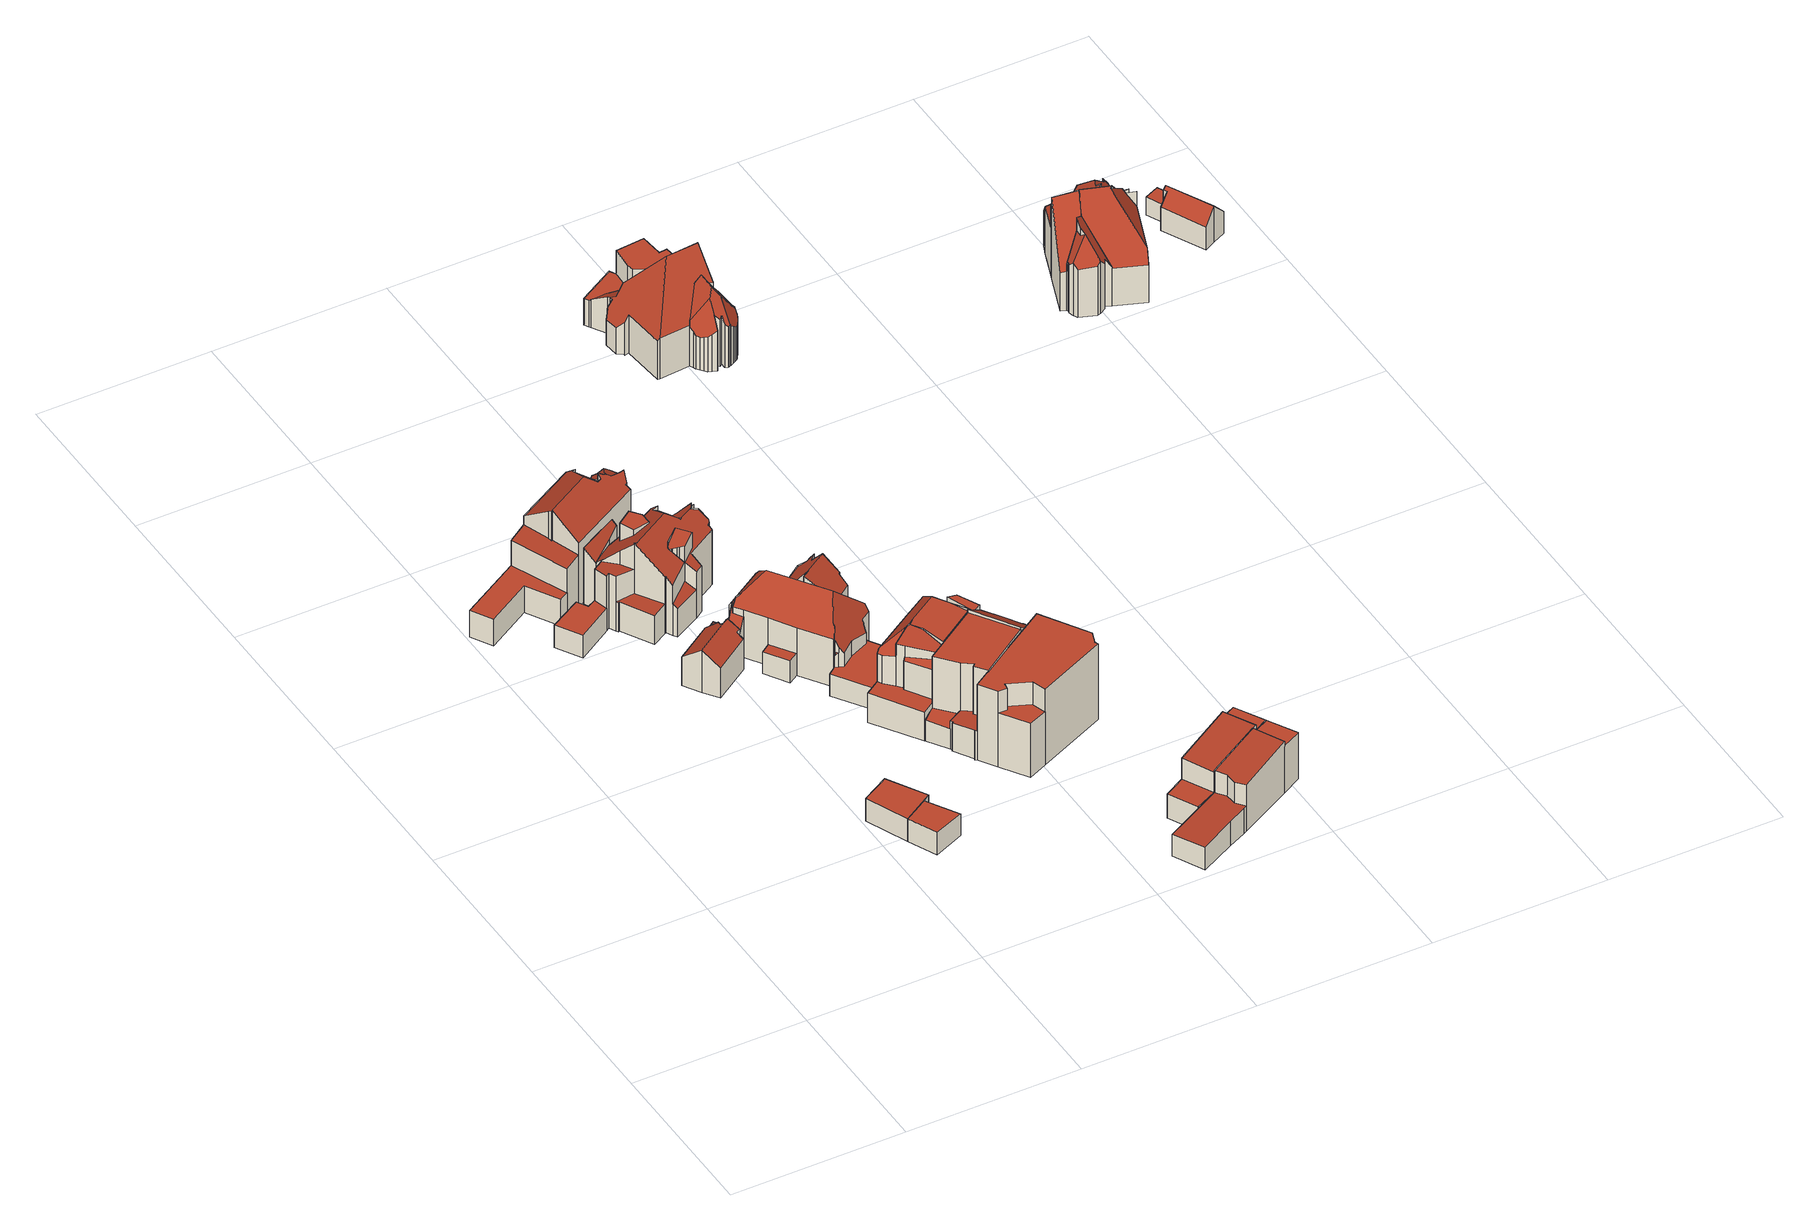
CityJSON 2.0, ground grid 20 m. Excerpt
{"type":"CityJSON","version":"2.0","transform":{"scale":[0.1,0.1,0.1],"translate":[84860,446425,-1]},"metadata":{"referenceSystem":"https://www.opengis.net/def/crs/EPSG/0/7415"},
"CityObjects":{
"building1":{"type":"Building","attributes":{"b3_bag_bag_overlap":0,"b3_dak_type":"horizontal","b3_h_dak_50p":2.87,"b3_h_dak_70p":2.89,"b3_h_dak_max":3.18,"b3_h_dak_min":2.78,"b3_h_maaiveld":0.025,"b3_kas_warenhuis":false,"b3_mutatie_ahn3_ahn4":false,"b3_opp_buitenmuur":39.66,"b3_opp_dak_plat":20.26,"b3_opp_dak_schuin":0,"b3_opp_grond":20.26,"b3_opp_scheidingsmuur":12.27,"b3_reconstructie_onvolledig":false,"b3_rmse_lod12":0.0447,"b3_rmse_lod13":0.0447,"b3_rmse_lod22":0.0398,"b3_val3dity_lod12":"[]","b3_val3dity_lod13":"[]","b3_val3dity_lod22":"[]","b3_volume_lod12":58.01,"b3_volume_lod13":58.01,"b3_volume_lod22":57.88,"geconstateerd":false,"oorspronkelijkbouwjaar":1983,"status":"Pand in gebruik"},"children":["building1-1"]},
"building1-1":{"type":"BuildingPart","parents":["building1"],"geometry":[{"type":"Solid","lod":"2.2","boundaries":[[[[0,1,2,3]],[[4,2,1,5]],[[6,3,2,4]],[[7,0,3,6]],[[5,1,0,7]],[[5,7,6,4]]]],"semantics":{"surfaces":[{"type":"GroundSurface"},{"type":"WallSurface","on_footprint_edge":true},{"type":"RoofSurface"}],"values":[[0,1,1,1,1,2]]}}]},
"building2":{"type":"Building","attributes":{"b3_bag_bag_overlap":0,"b3_dak_type":"horizontal","b3_h_dak_50p":2.85,"b3_h_dak_70p":2.88,"b3_h_dak_max":3.15,"b3_h_dak_min":2.77,"b3_h_maaiveld":0.033,"b3_kas_warenhuis":false,"b3_mutatie_ahn3_ahn4":false,"b3_opp_buitenmuur":35.99,"b3_opp_dak_plat":14.2,"b3_opp_dak_schuin":0,"b3_opp_grond":14.19,"b3_opp_scheidingsmuur":12.27,"b3_reconstructie_onvolledig":false,"b3_rmse_lod12":0.0534,"b3_rmse_lod13":0.0534,"b3_rmse_lod22":0.0439,"b3_val3dity_lod12":"[]","b3_val3dity_lod13":"[]","b3_val3dity_lod22":"[]","b3_volume_lod12":40.41,"b3_volume_lod13":40.41,"b3_volume_lod22":40.26,"geconstateerd":false,"oorspronkelijkbouwjaar":1922,"status":"Pand in gebruik"},"children":["building2-1"]},
"building2-1":{"type":"BuildingPart","parents":["building2"],"geometry":[{"type":"Solid","lod":"2.2","boundaries":[[[[2,1,8,9,10]],[[11,10,9,12]],[[12,9,8,13]],[[13,8,1,5]],[[4,2,10,11]],[[5,1,2,4]],[[4,11,12,13,5]]]],"semantics":{"surfaces":[{"type":"GroundSurface"},{"type":"WallSurface","on_footprint_edge":true},{"type":"RoofSurface"}],"values":[[0,1,1,1,1,1,2]]}}]},
"building3":{"type":"Building","attributes":{"b3_bag_bag_overlap":0,"b3_bouwlagen":3,"b3_dak_type":"slanted","b3_h_dak_50p":8.89,"b3_h_dak_70p":9.46,"b3_h_dak_max":10.82,"b3_h_dak_min":0.3,"b3_h_maaiveld":0.074,"b3_kas_warenhuis":false,"b3_mutatie_ahn3_ahn4":false,"b3_opp_buitenmuur":334.46,"b3_opp_dak_plat":38.79,"b3_opp_dak_schuin":102.86,"b3_opp_grond":113.53,"b3_opp_scheidingsmuur":38.02,"b3_reconstructie_onvolledig":false,"b3_rmse_lod12":3.55,"b3_rmse_lod13":1.2,"b3_rmse_lod22":0.486,"b3_val3dity_lod12":"[]","b3_val3dity_lod13":"[]","b3_val3dity_lod22":"[]","b3_volume_lod12":1060.98,"b3_volume_lod13":914.9,"b3_volume_lod22":836.83,"geconstateerd":false,"oorspronkelijkbouwjaar":1923,"status":"Pand in gebruik"},"children":["building3-1"]},
"building3-1":{"type":"BuildingPart","parents":["building3"],"geometry":[{"type":"Solid","lod":"2.2","boundaries":[[[[14,15,16,17,18,19,20,21,22,23,24,25,26,27,28,29,30,31,32,33]],[[34,17,16,35]],[[36,25,24,37]],[[38,26,25,36]],[[39,40,41,42]],[[43,44,40,39,45]],[[44,23,22,41]],[[46,32,31,47]],[[47,31,30,48]],[[42,41,22,21,49]],[[49,21,20,50]],[[50,20,19,51]],[[52,53,27,26,38]],[[51,19,18,54]],[[54,18,17,34,55]],[[48,30,29,56]],[[56,29,28,57]],[[35,16,15,58]],[[59,33,32,46]],[[60,57,28,27,53]],[[61,62,63,64]],[[65,66,67]],[[68,69,70]],[[71,72,73]],[[74,62,61,73]],[[75,76,69,68]],[[77,78,79,80]],[[78,14,33,59,81]],[[82,83,84,85]],[[80,79,83,82]],[[86,72,71,76,75]],[[66,65,87]],[[37,24,23,44,43]],[[64,88,89]],[[88,64,63,58,90]],[[90,58,15,14,78,77]],[[55,34,74]],[[72,86,91]],[[45,39,92]],[[85,84,53,52]],[[81,59,57,60]],[[44,41,40]],[[64,89,93,70,69,76,71,73,61]],[[92,39,42,49,50,67,66,87]],[[62,74,34,35,58,63]],[[91,65,67,50,51,54,55,74,73,72]],[[85,52,38,36,37,43,45,92,87,65,91,86,75,68,70,93]],[[85,93,89,88,90,77,80,82]],[[57,59,46,47,48,56]],[[81,60,53,84,83,79,78]]]],"semantics":{"surfaces":[{"type":"GroundSurface"},{"type":"WallSurface","on_footprint_edge":true},{"type":"WallSurface","on_footprint_edge":false},{"type":"RoofSurface"}],"values":[[0,1,1,1,2,2,1,1,1,1,1,1,1,1,1,1,1,1,1,1,2,2,2,2,2,2,2,1,2,2,2,2,1,2,2,1,2,2,2,2,2,3,3,3,3,3,3,3,3,3]]}}]},
"building4":{"type":"Building","attributes":{"b3_bag_bag_overlap":0,"b3_bouwlagen":3,"b3_dak_type":"slanted","b3_h_dak_50p":7.38,"b3_h_dak_70p":8.69,"b3_h_dak_max":10.13,"b3_h_dak_min":2.55,"b3_h_maaiveld":-0.101,"b3_kas_warenhuis":false,"b3_mutatie_ahn3_ahn4":false,"b3_opp_buitenmuur":366.18,"b3_opp_dak_plat":29.17,"b3_opp_dak_schuin":127.81,"b3_opp_grond":114.5,"b3_opp_scheidingsmuur":38.02,"b3_reconstructie_onvolledig":false,"b3_rmse_lod12":3.19,"b3_rmse_lod13":1.18,"b3_rmse_lod22":0.349,"b3_val3dity_lod12":"[]","b3_val3dity_lod13":"[]","b3_val3dity_lod22":"[104,203]","b3_volume_lod12":1019.58,"b3_volume_lod13":880.77,"b3_volume_lod22":834.63,"geconstateerd":false,"oorspronkelijkbouwjaar":1923,"status":"Pand in gebruik"},"children":["building4-1"]},
"building4-1":{"type":"BuildingPart","parents":["building4"],"geometry":[{"type":"MultiSurface","lod":"2.2","boundaries":[[[94,95,96,97,98,99,100,101,102,103,104,105,106,107,108,109,110,111,112,113,114,115,116,117,118,119,120,121,122,123,124,125,126,127,128,129,130,131]],[[132,133,105,104,134]],[[134,104,103,135,136]],[[137,112,111,138]],[[139,94,131,140]],[[141,113,112,137]],[[142,138,111,110,143]],[[144,145,138,142]],[[146,125,124,147]],[[148,149,150,151]],[[152,153,149,148]],[[154,107,106,155]],[[156,108,107,154]],[[135,103,102,157]],[[158,129,128,159]],[[160,98,97,161]],[[162,130,129,158]],[[163,164,165,166]],[[143,110,109,167,168]],[[169,170,119,118,171]],[[172,114,113,141]],[[173,115,114,172]],[[145,116,115,173]],[[174,117,116,145,144]],[[175,174,164,163]],[[171,118,117,174,175]],[[176,177,178,179]],[[179,178,101,100,180]],[[157,102,101,178]],[[136,135,177,176]],[[181,182,183,184]],[[185,186,187,188]],[[189,120,119,170]],[[190,121,120,189]],[[191,192,193]],[[170,169,193]],[[194,195,122,121,190]],[[192,191,196,195,194]],[[197,99,98,160]],[[161,97,96,198]],[[198,96,95,199,200]],[[201,140,131,130,162]],[[202,203,204]],[[176,205,204]],[[206,166,165,207,133,132]],[[155,106,105,133]],[[167,109,108,156]],[[184,183,208,209]],[[210,211,126,125,146]],[[209,208,140,201]],[[212,176,186,185]],[[213,214,215]],[[216,217,196,191]],[[218,219,217,216]],[[168,167,207,165]],[[220,221,214,213]],[[147,124,123,219,218]],[[166,206,222]],[[151,150,223,224]],[[225,226,227]],[[226,225,228,182,181]],[[200,199,229,230]],[[230,229,228,225]],[[199,95,94,139]],[[219,123,122,195]],[[180,100,99,197]],[[211,210,231]],[[188,187,203,202]],[[224,223,232,233]],[[233,232,153,152]],[[159,128,127,234]],[[234,127,126,211]],[[221,220,235]],[[145,173,172,141,137,138]],[[177,135,157,178]],[[192,194,190,189,170,193]],[[207,167,156,154,155,133]],[[168,165,164,174,144,142,143]],[[199,139,140,208,183,182,228,229]],[[219,195,196,217]],[[203,187,186,176,179,180,197,160,161,198,200,230,225,227,220,213,215,236,222,206,132,134,136,176,204]],[[188,202,204,237,185]],[[233,152,148,151,224]],[[235,220,227,226,181,184,209,201,162,158,159,234]],[[231,236,215,214,221,235,234,211]],[[236,231,210,146,147,218,216,191,193,169,171,175,163,166,222],[150,149,153,232,223]]],"semantics":{"surfaces":[{"type":"GroundSurface"},{"type":"WallSurface","on_footprint_edge":true},{"type":"WallSurface","on_footprint_edge":false},{"type":"RoofSurface"}],"values":[0,1,1,1,1,1,1,2,1,2,2,1,1,1,1,1,1,2,1,1,1,1,1,1,2,1,2,1,1,2,2,2,1,1,2,2,1,2,1,1,1,1,2,2,2,1,1,2,1,2,2,2,2,2,2,2,1,2,2,2,2,2,2,1,1,1,2,2,2,2,1,1,2,3,3,3,3,3,3,3,3,3,3,3,3,3]}}]},
"building5":{"type":"Building","attributes":{"b3_bag_bag_overlap":0,"b3_bouwlagen":3,"b3_dak_type":"slanted","b3_h_dak_50p":6.26,"b3_h_dak_70p":7.29,"b3_h_dak_max":9.58,"b3_h_dak_min":2.56,"b3_h_maaiveld":-0.131,"b3_kas_warenhuis":false,"b3_mutatie_ahn3_ahn4":false,"b3_opp_buitenmuur":380.91,"b3_opp_dak_plat":39.78,"b3_opp_dak_schuin":192.23,"b3_opp_grond":163.13,"b3_opp_scheidingsmuur":17.61,"b3_reconstructie_onvolledig":false,"b3_rmse_lod12":2.67,"b3_rmse_lod13":0.942,"b3_rmse_lod22":0.154,"b3_val3dity_lod12":"[]","b3_val3dity_lod13":"[]","b3_val3dity_lod22":"[]","b3_volume_lod12":1217.9,"b3_volume_lod13":1022.9,"b3_volume_lod22":946.53,"geconstateerd":false,"oorspronkelijkbouwjaar":1922,"status":"Pand in gebruik"},"children":["building5-1"]},
"building5-1":{"type":"BuildingPart","parents":["building5"],"geometry":[{"type":"Solid","lod":"2.2","boundaries":[[[[238,239,240,241,242,243,244,245,246,247,248,249,250,251,252,253,254,255,256,257,258,259,260,261,262,263,264,265,266,267,268,269,270,271,272,273,274,275,276,277,278,279,280,281]],[[282,283,284,285]],[[286,240,239,287]],[[288,241,240,286]],[[289,290,262,261,291]],[[292,263,262,290]],[[293,276,275,294]],[[295,238,281,296]],[[297,278,277,298]],[[299,256,255,300]],[[285,284,301,302,303]],[[304,244,243,305]],[[298,277,276,293]],[[306,274,273,307]],[[307,273,272,308]],[[309,310,311]],[[312,313,294,314]],[[314,294,275,274,306]],[[315,316,317]],[[318,269,268,319]],[[320,270,269,318]],[[321,322,290,289]],[[323,252,251,324]],[[325,265,264,326]],[[291,261,260,327]],[[328,266,265,325]],[[326,264,263,292]],[[329,258,257,330]],[[331,259,258,329]],[[327,260,259,331]],[[332,333,334]],[[300,255,254,335]],[[336,253,252,323]],[[337,247,246,338]],[[338,246,245,339]],[[340,341,287,342]],[[324,251,250,343]],[[296,310,309]],[[319,268,267,344,345]],[[339,245,244,304,346]],[[347,305,243,242,341,340]],[[348,349,301,284]],[[345,344,350,351]],[[344,267,266,328]],[[352,343,250,249,353]],[[354,355,343,352]],[[356,357,355,354]],[[358,271,270,320]],[[308,272,271,358]],[[359,332,360]],[[361,336,362,363]],[[335,254,253,336,361]],[[363,362,364,365]],[[351,350,322,321]],[[353,249,248,366]],[[366,248,247,337]],[[367,368,369,370,371]],[[372,373,357,356]],[[371,370,373,372]],[[346,304,368,367]],[[333,332,359,374,375]],[[342,287,239,238,295]],[[283,280,279,349,348]],[[296,281,280,283,282]],[[365,364,369,368]],[[330,257,256,299]],[[375,374,305,347]],[[316,315,376,377]],[[377,376,378]],[[341,242,241,288]],[[379,380,381,382]],[[382,381,313,312]],[[303,302,380,379]],[[349,279,278,297]],[[335,361,363,360,332,334,383,300]],[[322,350,344,328,325,326,292,290]],[[316,351,321,289,291,327,331,329,330,317]],[[372,356,354,352,353,366]],[[346,367,371,372,366,337,338,339]],[[369,364,362,336,323,324,343,355,357,373,370]],[[283,348,284]],[[305,374,359,360,363,365,368,304]],[[375,347,340,342,295,296,309,311,384,383,334,333]],[[377,378,320,318,319,345,351,316]],[[378,376,315,317,330,299,300,383,384,308,358,320]],[[341,288,286,287]],[[303,379,382,312,314,306,307,308,384,311,310,296,282,285]],[[349,297,298,293,294,313,381,380,302,301]]]],"semantics":{"surfaces":[{"type":"GroundSurface"},{"type":"WallSurface","on_footprint_edge":false},{"type":"WallSurface","on_footprint_edge":true},{"type":"RoofSurface"}],"values":[[0,1,2,2,2,2,2,2,2,2,1,2,2,2,2,1,1,2,1,2,2,1,2,2,2,2,2,2,2,2,1,2,2,2,2,1,2,1,2,2,2,1,1,2,2,1,1,2,2,1,1,2,1,1,2,2,1,1,1,1,1,2,2,2,1,2,1,1,1,2,1,1,1,2,3,3,3,3,3,3,3,3,3,3,3,3,3,3]]}}]},
"building6":{"type":"Building","attributes":{"b3_bag_bag_overlap":0,"b3_bouwlagen":3,"b3_dak_type":"slanted","b3_h_dak_50p":9.06,"b3_h_dak_70p":9.69,"b3_h_dak_max":10.18,"b3_h_dak_min":3.57,"b3_h_maaiveld":-0.138,"b3_kas_warenhuis":false,"b3_mutatie_ahn3_ahn4":false,"b3_opp_buitenmuur":185.91,"b3_opp_dak_plat":37.97,"b3_opp_dak_schuin":59.8,"b3_opp_grond":82.13,"b3_opp_scheidingsmuur":119.5,"b3_reconstructie_onvolledig":false,"b3_rmse_lod12":2.7,"b3_rmse_lod13":1.01,"b3_rmse_lod22":0.0853,"b3_val3dity_lod12":"[]","b3_val3dity_lod13":"[]","b3_val3dity_lod22":"[]","b3_volume_lod12":802.99,"b3_volume_lod13":731.17,"b3_volume_lod22":674.07,"geconstateerd":false,"oorspronkelijkbouwjaar":1922,"status":"Pand in gebruik"},"children":["building6-1"]},
"building6-1":{"type":"BuildingPart","parents":["building6"],"geometry":[{"type":"Solid","lod":"2.2","boundaries":[[[[385,386,387,388,277,389,276,390,391,392,393,394,395,396,397,398,399,400]],[[401,395,394,402]],[[403,396,395,401]],[[404,393,392,405]],[[402,394,393,404]],[[406,407,408]],[[407,409,410]],[[411,412,407,406]],[[405,392,391,413]],[[414,415,416]],[[417,418,419,414]],[[420,389,277,421,422]],[[422,421,418,417]],[[423,387,386,424]],[[425,426,424,427]],[[428,388,387,423]],[[429,397,396,403]],[[430,431,398,397,429,432]],[[433,434,385,400,435]],[[436,437,438]],[[432,429,439,440]],[[437,436,399,398,431]],[[441,390,276,442]],[[413,391,390,441]],[[410,409,435,443]],[[443,435,400,399,436]],[[421,277,388,428]],[[442,276,389,420]],[[427,424,386,385,434]],[[444,445,426,425]],[[415,414,419,445,444,446]],[[446,444,434,433]],[[447,416,412,411]],[[448,449,431,430]],[[440,439,449,448]],[[420,422,417,414,416]],[[443,436,438,450,408,407,410]],[[440,448,430,432]],[[445,419,418,421,428,423,424,426]],[[412,416,415,446,433,435,409,407]],[[434,444,425,427]],[[447,411,406,408,450,441,442,420,416]],[[449,439,429,403,401,402,404,405,413,441,450,438,437,431]]]],"semantics":{"surfaces":[{"type":"GroundSurface"},{"type":"WallSurface","on_footprint_edge":true},{"type":"WallSurface","on_footprint_edge":false},{"type":"RoofSurface"}],"values":[[0,1,1,1,1,2,2,2,1,2,2,1,2,1,2,1,1,1,1,2,2,1,1,1,2,1,1,1,1,2,2,2,2,2,2,3,3,3,3,3,3,3,3]]}}]},
"building7":{"type":"Building","attributes":{"b3_bag_bag_overlap":0,"b3_bouwlagen":3,"b3_dak_type":"slanted","b3_h_dak_50p":9.74,"b3_h_dak_70p":9.78,"b3_h_dak_max":10.28,"b3_h_dak_min":2.5,"b3_h_maaiveld":-0.058,"b3_kas_warenhuis":false,"b3_mutatie_ahn3_ahn4":false,"b3_opp_buitenmuur":119.65,"b3_opp_dak_plat":50.34,"b3_opp_dak_schuin":32.75,"b3_opp_grond":76.19,"b3_opp_scheidingsmuur":207.28,"b3_reconstructie_onvolledig":false,"b3_rmse_lod12":2.24,"b3_rmse_lod13":0.776,"b3_rmse_lod22":0.17,"b3_val3dity_lod12":"[]","b3_val3dity_lod13":"[]","b3_val3dity_lod22":"[]","b3_volume_lod12":748.8,"b3_volume_lod13":676.79,"b3_volume_lod22":650.71,"geconstateerd":false,"oorspronkelijkbouwjaar":1922,"status":"Pand in gebruik"},"children":["building7-1"]},
"building7-1":{"type":"BuildingPart","parents":["building7"],"geometry":[{"type":"Solid","lod":"2.2","boundaries":[[[[451,452,453,454,455,456,457,458,459,460,461,462,396,463,464,465,466,467,468]],[[469,470,471,472]],[[470,467,466,473]],[[473,466,465,474]],[[474,465,464,475]],[[476,461,460,477,478]],[[478,477,479,480,481]],[[475,464,463,482]],[[482,463,396,483]],[[484,485,462,461,476,486]],[[487,488,485,484]],[[483,396,462,485]],[[489,459,458,490]],[[477,460,459,489]],[[491,457,456,492]],[[492,456,455,493]],[[493,455,454,494]],[[494,454,453,495]],[[496,497,452,451,498]],[[499,468,467,470,469]],[[481,480,500,501]],[[502,498,451,468,499]],[[503,490,458,457,491]],[[480,479,490,503]],[[495,453,452,497]],[[504,505,497,496]],[[501,500,505,504]],[[486,476,498,502]],[[472,471,488,487]],[[490,479,477,489]],[[505,500,480,503,491,492,493,494,495,497]],[[498,476,478,481,501,504,496]],[[472,487,484,486,502,499,469]],[[488,471,470,473,474,475,482,483,485]]]],"semantics":{"surfaces":[{"type":"GroundSurface"},{"type":"WallSurface","on_footprint_edge":false},{"type":"WallSurface","on_footprint_edge":true},{"type":"RoofSurface"}],"values":[[0,1,2,2,2,2,1,2,2,2,1,2,2,2,2,2,2,2,2,2,1,2,2,1,2,1,1,1,1,3,3,3,3,3]]}}]},
"building8":{"type":"Building","attributes":{"b3_bag_bag_overlap":0,"b3_bouwlagen":3,"b3_dak_type":"multiple horizontal","b3_h_dak_50p":9.59,"b3_h_dak_70p":9.61,"b3_h_dak_max":9.91,"b3_h_dak_min":6.59,"b3_h_maaiveld":-0.08,"b3_kas_warenhuis":false,"b3_mutatie_ahn3_ahn4":false,"b3_opp_buitenmuur":264.87,"b3_opp_dak_plat":76.42,"b3_opp_dak_schuin":8.42,"b3_opp_grond":84.82,"b3_opp_scheidingsmuur":105.39,"b3_reconstructie_onvolledig":false,"b3_rmse_lod12":0.839,"b3_rmse_lod13":0.839,"b3_rmse_lod22":0.1,"b3_val3dity_lod12":"[]","b3_val3dity_lod13":"[]","b3_val3dity_lod22":"[]","b3_volume_lod12":821.8,"b3_volume_lod13":821.8,"b3_volume_lod22":796.89,"geconstateerd":false,"oorspronkelijkbouwjaar":1922,"status":"Pand in gebruik"},"children":["building8-1"]},
"building8-1":{"type":"BuildingPart","parents":["building8"],"geometry":[{"type":"Solid","lod":"2.2","boundaries":[[[[453,468,506,507,508,509,510,511]],[[512,508,507,513]],[[514,468,453,515]],[[516,506,468,514]],[[517,510,509,518]],[[519,520,518,521]],[[521,518,509,508,512]],[[522,511,510,517]],[[523,522,524,525]],[[513,507,506,516]],[[515,453,511,522,523]],[[526,527,520,519]],[[525,524,527,526]],[[527,524,522,517,518,520]],[[525,526,519,521,512,513,516,514,515,523]]]],"semantics":{"surfaces":[{"type":"GroundSurface"},{"type":"WallSurface","on_footprint_edge":true},{"type":"WallSurface","on_footprint_edge":false},{"type":"RoofSurface"}],"values":[[0,1,1,1,1,2,1,1,2,1,1,2,2,3,3]]}}]},
"building9":{"type":"Building","attributes":{"b3_bag_bag_overlap":0,"b3_bouwlagen":2,"b3_dak_type":"slanted","b3_h_dak_50p":5.75,"b3_h_dak_70p":5.9,"b3_h_dak_max":6.84,"b3_h_dak_min":1.97,"b3_h_maaiveld":-0.244,"b3_kas_warenhuis":false,"b3_mutatie_ahn3_ahn4":false,"b3_opp_buitenmuur":88.08,"b3_opp_dak_plat":38.52,"b3_opp_dak_schuin":31.44,"b3_opp_grond":68.51,"b3_opp_scheidingsmuur":123.16,"b3_reconstructie_onvolledig":false,"b3_rmse_lod12":2.03,"b3_rmse_lod13":2.03,"b3_rmse_lod22":0.226,"b3_val3dity_lod12":"[]","b3_val3dity_lod13":"[]","b3_val3dity_lod22":"[]","b3_volume_lod12":420.8,"b3_volume_lod13":420.8,"b3_volume_lod22":325.33,"geconstateerd":false,"oorspronkelijkbouwjaar":1920,"status":"Pand in gebruik"},"children":["building9-1"]},
"building9-1":{"type":"BuildingPart","parents":["building9"],"geometry":[{"type":"Solid","lod":"2.2","boundaries":[[[[528,529,530,531,532,533,534,535,536,537,538,539,540]],[[541,531,530,542]],[[543,532,531,541]],[[544,545,546,547]],[[542,530,529,548]],[[549,550,551,552]],[[553,554,535,534,551]],[[550,540,539,555]],[[556,538,537,557]],[[555,539,538,556,558]],[[559,533,532,543]],[[557,537,536,560]],[[552,551,534,533,559,561]],[[561,559,545,544]],[[562,563,528,540,550,549]],[[547,546,563,562]],[[560,536,535,554]],[[558,556,554,553]],[[548,529,528,563]],[[547,562,549,552,561,544]],[[554,556,557,560]],[[558,553,551,550,555]],[[548,563,546,545,559,543,541,542]]]],"semantics":{"surfaces":[{"type":"GroundSurface"},{"type":"WallSurface","on_footprint_edge":true},{"type":"WallSurface","on_footprint_edge":false},{"type":"RoofSurface"}],"values":[[0,1,1,2,1,2,1,1,1,1,1,1,1,2,1,2,1,2,1,3,3,3,3]]}}]},
"building10":{"type":"Building","attributes":{"b3_bag_bag_overlap":0,"b3_bouwlagen":2,"b3_dak_type":"slanted","b3_h_dak_50p":5.76,"b3_h_dak_70p":5.82,"b3_h_dak_max":6.81,"b3_h_dak_min":2.71,"b3_h_maaiveld":-0.237,"b3_kas_warenhuis":false,"b3_mutatie_ahn3_ahn4":false,"b3_opp_buitenmuur":112.33,"b3_opp_dak_plat":17.66,"b3_opp_dak_schuin":34.06,"b3_opp_grond":49.86,"b3_opp_scheidingsmuur":69.2,"b3_reconstructie_onvolledig":false,"b3_rmse_lod12":1.53,"b3_rmse_lod13":1.53,"b3_rmse_lod22":0.149,"b3_val3dity_lod12":"[]","b3_val3dity_lod13":"[]","b3_val3dity_lod22":"[]","b3_volume_lod12":301.82,"b3_volume_lod13":301.82,"b3_volume_lod22":266.75,"geconstateerd":false,"oorspronkelijkbouwjaar":1920,"status":"Pand in gebruik"},"children":["building10-1"]},
"building10-1":{"type":"BuildingPart","parents":["building10"],"geometry":[{"type":"Solid","lod":"2.2","boundaries":[[[[564,565,566,567,568,536,569,570,533,571,572,573]],[[574,569,536,575]],[[576,567,566,577]],[[577,566,565,578]],[[579,572,571,580]],[[575,536,568,581]],[[581,568,567,576]],[[582,583,564,573,584]],[[573,585,584]],[[585,573,572,579]],[[584,585,559,586]],[[580,571,533,559]],[[587,588,583,582]],[[586,559,533,570,588,587]],[[588,570,569,574,589]],[[590,578,565,564,583]],[[589,574,578,590]],[[580,559,585,579]],[[586,587,582,584]],[[589,590,583,588]],[[578,574,575,581,576,577]]]],"semantics":{"surfaces":[{"type":"GroundSurface"},{"type":"WallSurface","on_footprint_edge":true},{"type":"WallSurface","on_footprint_edge":false},{"type":"RoofSurface"}],"values":[[0,1,1,1,1,1,1,1,1,1,2,1,2,1,1,1,2,3,3,3,3]]}}]},
"building11":{"type":"Building","attributes":{"b3_bag_bag_overlap":0,"b3_bouwlagen":3,"b3_dak_type":"slanted","b3_h_dak_50p":6.7,"b3_h_dak_70p":7.84,"b3_h_dak_max":11.61,"b3_h_dak_min":0.3,"b3_h_maaiveld":-0.023,"b3_kas_warenhuis":false,"b3_mutatie_ahn3_ahn4":false,"b3_opp_buitenmuur":187.26,"b3_opp_dak_plat":27.17,"b3_opp_dak_schuin":145.72,"b3_opp_grond":110.25,"b3_opp_scheidingsmuur":104.32,"b3_reconstructie_onvolledig":false,"b3_rmse_lod12":2.29,"b3_rmse_lod13":1.65,"b3_rmse_lod22":0.391,"b3_val3dity_lod12":"[]","b3_val3dity_lod13":"[]","b3_val3dity_lod22":"[]","b3_volume_lod12":866.02,"b3_volume_lod13":819.68,"b3_volume_lod22":750.49,"geconstateerd":false,"oorspronkelijkbouwjaar":1916,"status":"Pand in gebruik"},"children":["building11-1"]},
"building11-1":{"type":"BuildingPart","parents":["building11"],"geometry":[{"type":"Solid","lod":"2.2","boundaries":[[[[591,592,593,594,595,596,597,598,599,600,601,602,603,604,605,606,607,608,609,610,611,612,613,614,615,616,617,618,619,620,621,622,623,624,625,626,627,628,629,630,631,632,633,634,635,636,637,638,639,640,641,642]],[[643,606,605,644]],[[645,608,607,646]],[[647,609,608,645]],[[646,607,606,643]],[[644,605,604,648]],[[649,624,623,650]],[[648,604,603,651]],[[651,603,602,652]],[[653,628,627,654]],[[652,602,601,655]],[[656,600,599,657]],[[657,599,598,658]],[[659,593,592,660]],[[661,594,593,659]],[[662,596,595,663]],[[664,642,641,665]],[[666,634,633,667]],[[663,595,594,661]],[[668,636,635,669]],[[670,591,642,664]],[[671,637,636,668]],[[669,635,634,666]],[[672,632,631,673]],[[673,631,630,674]],[[675,597,596,662]],[[674,630,629,676]],[[677,621,620,678]],[[676,629,628,653]],[[650,679,680]],[[681,682,680]],[[683,684,685]],[[686,625,624,649]],[[687,626,625,686]],[[688,612,611,689]],[[678,620,619,690]],[[690,619,618,691]],[[692,693,694,695]],[[696,697,698]],[[693,617,616,699]],[[699,616,615,700]],[[701,610,609,647]],[[655,601,600,656,702]],[[702,656,703]],[[667,633,632,672]],[[658,598,597,675]],[[682,681,704]],[[705,622,621,677]],[[706,614,613,707]],[[707,708,709]],[[708,707,613,612,688]],[[700,615,614,706]],[[654,627,626,687]],[[689,611,610,701]],[[679,650,623,622,705]],[[691,618,617,693,692]],[[710,639,638,711]],[[711,638,637,671]],[[712,713,714]],[[713,696,715,716]],[[665,641,640,717]],[[717,640,639,710]],[[695,694,697,696,713,712]],[[716,715,684,683]],[[660,592,591,670]],[[658,675,662,663,661,659,660,718,719,720,703,656,657]],[[655,721,683,685,689,701,647,645,646,643,644,648,651,652]],[[684,715,696,698,709,708,688,689,685]],[[722,711,671,668,669,666,667,672,673,674,676,653,654]],[[697,694,693,699,700,706,707,709,698]],[[695,712,714,677,678,690,691,692]],[[716,683,721,705,677,714,713]],[[721,655,702,703,720,704,681,680,679,705]],[[718,723,682,704,720,719]],[[723,722,654,687,686,649,650,680,682]],[[660,670,664,665,717,710,711,722,723,718]]]],"semantics":{"surfaces":[{"type":"GroundSurface"},{"type":"WallSurface","on_footprint_edge":true},{"type":"WallSurface","on_footprint_edge":false},{"type":"RoofSurface"}],"values":[[0,1,1,1,1,1,1,1,1,1,1,1,1,1,1,1,1,1,1,1,1,1,1,1,1,1,1,1,1,2,2,2,1,1,1,1,1,2,2,1,1,1,1,2,1,1,2,1,1,2,1,1,1,1,1,1,1,1,2,2,1,1,2,2,1,3,3,3,3,3,3,3,3,3,3,3]]}}]},
"building12":{"type":"Building","attributes":{"b3_bouwlagen":3,"b3_dak_type":"slanted","b3_h_dak_50p":7.84,"b3_h_dak_70p":8.8,"b3_h_dak_max":11.7,"b3_h_dak_min":2.75,"b3_h_maaiveld":0.158,"b3_kas_warenhuis":false,"b3_mutatie_ahn3_ahn4":false,"b3_opp_buitenmuur":282.53,"b3_opp_dak_plat":5.75,"b3_opp_dak_schuin":199.54,"b3_opp_grond":111.57,"b3_opp_scheidingsmuur":0,"b3_reconstructie_onvolledig":false,"b3_rmse_lod12":2.35,"b3_rmse_lod13":1.47,"b3_rmse_lod22":0.155,"b3_val3dity_lod12":"[]","b3_val3dity_lod13":"[]","b3_val3dity_lod22":"[]","b3_volume_lod12":958.68,"b3_volume_lod13":915.58,"b3_volume_lod22":819.24,"geconstateerd":false,"oorspronkelijkbouwjaar":1920,"status":"Pand in gebruik"},"children":["building12-1"]},
"building12-1":{"type":"BuildingPart","parents":["building12"],"geometry":[{"type":"Solid","lod":"2.2","boundaries":[[[[724,725,726,727,728,729,730,731,732,733,734,735,736,737,738,739,740,741,742,743,744,745,746,747,748,749,750]],[[751,724,750,752]],[[753,743,742,754]],[[755,744,743,753]],[[756,725,724,757]],[[754,742,741,758]],[[758,741,740,759]],[[760,761,762]],[[763,739,738,764]],[[765,766,733,732,767]],[[768,734,733,766]],[[769,736,735,770]],[[771,772,773]],[[774,775,773]],[[776,777,771]],[[767,732,731,775,774]],[[778,728,727,779]],[[779,727,726,780]],[[781,729,728,778]],[[782,769,783]],[[784,737,736,769,782]],[[785,786,787,788]],[[788,787,789,790,791]],[[792,793,794]],[[795,796,745,744,755]],[[797,798,747,746,799]],[[800,801,748,747,798]],[[802,803,786,785]],[[804,805,803,802]],[[764,738,737,784]],[[770,735,734,768]],[[806,807,798,797]],[[808,809,796,795]],[[759,740,739,763]],[[810,811,812,813]],[[780,726,725,756]],[[790,789,757,814]],[[815,816,817,818]],[[819,820,821]],[[822,823,821,816,815]],[[824,825,730,729,781]],[[752,750,749,826]],[[826,749,748,801]],[[799,746,745,796]],[[811,810,807,806]],[[827,828,829]],[[812,811,829]],[[830,783,828,827]],[[801,800,831]],[[818,817,805,804,832]],[[832,804,833]],[[834,835,823,822]],[[836,837,838]],[[837,836,839]],[[840,841,842]],[[766,765,842]],[[775,731,730,825]],[[825,824,843]],[[791,790,844]],[[793,792,845]],[[841,840,845]],[[835,834,846]],[[847,808,761,760]],[[783,830,848]],[[809,808,847,848]],[[777,776,849]],[[820,819,772,771]],[[814,757,724,751]],[[757,789,787,786,803,780,756]],[[763,762,754,758,759]],[[831,800,798,807]],[[828,783,769,770,768,794,793,812,829]],[[761,808,795,755,753,754,762]],[[801,831,807,810,813,826]],[[791,850,833,804,802,785,788]],[[791,844,839,836,838,850]],[[841,845,792,794,768,766,842]],[[846,834,822,815,818,832,833,850,838,837]],[[783,848,847,760,762,763,764,784,782]],[[809,848,830,827,829,811,806,797,799,796]],[[776,843,824,781,778,779,849]],[[843,776,771,773,775,825]],[[820,771,777,849,779,780,803,805,817,816,821]],[[814,751,752,826,813,812,793,845,840,842,765,767,774,773,772,819,821,823,835,846,837,839,844,790]]]],"semantics":{"surfaces":[{"type":"GroundSurface"},{"type":"WallSurface","on_footprint_edge":true},{"type":"WallSurface","on_footprint_edge":false},{"type":"RoofSurface"}],"values":[[0,1,1,1,1,1,1,2,1,1,1,1,2,2,2,1,1,1,1,2,1,2,2,2,1,1,1,2,2,1,1,2,2,1,2,1,2,2,2,2,1,1,1,1,2,2,2,2,2,2,2,2,2,2,2,2,1,2,2,2,2,2,2,2,2,2,2,1,3,3,3,3,3,3,3,3,3,3,3,3,3,3,3,3]]}}]},
"building13":{"type":"Building","attributes":{"b3_dak_type":"slanted","b3_h_dak_50p":3.83,"b3_h_dak_70p":4.19,"b3_h_dak_max":4.67,"b3_h_dak_min":2.36,"b3_h_maaiveld":0.152,"b3_kas_warenhuis":false,"b3_mutatie_ahn3_ahn4":false,"b3_opp_buitenmuur":68.19,"b3_opp_dak_plat":4.02,"b3_opp_dak_schuin":26.07,"b3_opp_grond":21.9,"b3_opp_scheidingsmuur":0,"b3_reconstructie_onvolledig":false,"b3_rmse_lod12":0.767,"b3_rmse_lod13":0.767,"b3_rmse_lod22":0.0359,"b3_val3dity_lod12":"[]","b3_val3dity_lod13":"[]","b3_val3dity_lod22":"[]","b3_volume_lod12":88.28,"b3_volume_lod13":88.28,"b3_volume_lod22":76.9,"geconstateerd":false,"oorspronkelijkbouwjaar":1965,"status":"Pand in gebruik"},"children":["building13-1"]},
"building13-1":{"type":"BuildingPart","parents":["building13"],"geometry":[{"type":"Solid","lod":"2.2","boundaries":[[[[851,852,853,854,855,856,857,858,859,860,861]],[[862,855,854,863]],[[864,860,859,865]],[[866,856,855,862]],[[867,857,856,866]],[[863,854,853,868]],[[868,853,852,869]],[[870,851,861,871]],[[872,858,857,867]],[[871,861,860,864]],[[873,865,859,858,872]],[[874,875,865,873]],[[869,852,851,870,876]],[[876,870,875,874]],[[862,874,873,872,867,866]],[[875,870,871,864,865]],[[874,862,863,868,869,876]]]],"semantics":{"surfaces":[{"type":"GroundSurface"},{"type":"WallSurface","on_footprint_edge":true},{"type":"WallSurface","on_footprint_edge":false},{"type":"RoofSurface"}],"values":[[0,1,1,1,1,1,1,1,1,1,1,2,1,2,3,3,3]]}}]}
},
"vertices":[
[235,258,10],[261,215,10],[224,192,10],[203,240,10],[224,192,39],[261,215,38],[203,240,39],[235,258,39],
[253,209,10],[274,174,10],[239,159,10],[239,159,39],[274,174,38],[253,209,38],
[94,736,11],[165,776,11],[169,779,11],[183,758,11],[185,760,11],[188,755,11],[195,754,11],[200,752,11],[204,745,11],[209,738,11],[205,725,11],[203,724,11],[206,719,11],[119,670,11],[100,659,11],[89,653,11],[68,689,11],[16,659,11],[2,683,11],[72,723,11],[183,758,78],[169,779,80],[203,724,96],[205,725,96],[206,719,92],[204,736,98],[204,736,47],[204,745,47],[204,745,96],[209,738,102],[209,738,47],[204,736,103],[2,683,45],[16,659,45],[68,689,45],[200,752,96],[195,754,98],[188,755,94],[119,670,93],[119,670,78],[185,760,89],[183,758,89],[89,653,45],[100,659,45],[165,776,87],[72,723,46],[100,659,76],[177,753,95],[177,753,91],[170,767,89],[170,767,94],[186,735,109],[186,735,108],[186,736,108],[174,728,109],[174,728,108],[173,727,109],[178,736,102],[178,736,104],[178,743,99],[177,753,90],[178,730,109],[178,730,104],[94,736,91],[94,736,80],[105,707,79],[105,707,113],[72,723,78],[106,701,117],[106,701,79],[107,702,79],[107,702,117],[178,736,112],[187,734,108],[170,767,98],[166,765,98],[165,776,90],[185,734,109],[192,733,105],[160,732,117],
[256,656,9],[254,647,9],[253,644,9],[251,642,9],[253,638,9],[217,616,9],[223,606,9],[214,600,9],[183,583,9],[180,588,9],[176,595,9],[175,594,9],[157,584,9],[137,620,9],[136,619,9],[134,622,9],[130,629,9],[126,626,9],[85,601,9],[68,629,9],[105,650,9],[112,638,9],[122,643,9],[134,651,9],[139,653,9],[134,661,9],[127,674,9],[174,701,9],[177,696,9],[183,685,9],[186,680,9],[217,697,9],[221,691,9],[229,677,9],[230,677,9],[233,673,9],[236,674,9],[248,671,9],[175,594,81],[175,594,47],[176,595,81],[180,588,49],[180,588,73],[85,601,38],[126,626,38],[256,656,47],[248,671,47],[68,629,38],[126,626,79],[130,629,79],[122,643,78],[122,643,38],[217,697,79],[186,680,79],[183,682,100],[183,682,75],[166,670,77],[166,670,100],[192,671,100],[192,671,88],[137,620,46],[157,584,46],[136,619,46],[183,583,45],[233,673,84],[230,677,79],[253,638,79],[251,642,84],[236,674,84],[148,637,95],[148,637,78],[156,623,78],[156,623,110],[134,622,46],[134,622,79],[134,661,69],[134,661,67],[139,653,78],[105,650,38],[112,638,38],[134,651,77],[134,651,78],[205,608,78],[205,608,54],[214,600,45],[214,600,68],[223,606,68],[239,656,100],[239,656,46],[244,659,46],[244,659,100],[221,621,101],[221,621,81],[209,634,97],[209,634,102],[127,674,81],[174,701,80],[161,683,65],[161,683,71],[141,667,68],[177,696,74],[177,696,43],[161,683,42],[217,616,79],[253,644,84],[254,647,46],[254,647,86],[248,671,92],[192,620,101],[192,620,93],[193,619,92],[205,608,9],[156,623,112],[156,623,47],[242,661,47],[242,661,98],[221,691,85],[221,691,79],[205,608,98],[222,646,100],[222,646,99],[220,646,101],[161,682,66],[161,682,42],[183,685,73],[183,685,42],[223,647,100],[223,647,98],[159,623,111],[173,654,93],[173,654,100],[239,655,100],[239,655,101],[238,655,100],[239,655,46],[247,655,46],[247,655,97],[215,690,83],[192,657,99],[192,657,100],[229,677,79],[223,654,95],[205,650,111],[205,608,99],
[279,439,9],[256,473,9],[245,466,9],[228,492,9],[239,500,9],[224,523,9],[216,517,9],[211,514,9],[215,507,9],[173,479,9],[161,496,9],[149,515,9],[192,544,9],[207,554,9],[216,539,9],[217,540,9],[267,574,9],[269,571,9],[286,545,9],[286,544,9],[305,557,9],[311,549,9],[315,551,9],[320,552,9],[321,552,9],[329,553,9],[340,546,9],[342,533,9],[334,521,9],[332,520,9],[330,519,9],[336,511,9],[321,500,9],[317,498,9],[334,473,9],[336,469,9],[324,461,9],[325,460,9],[351,419,9],[298,385,9],[269,429,9],[278,436,9],[280,437,9],[279,438,9],[280,437,69],[280,437,55],[282,434,55],[282,434,62],[245,466,37],[256,473,37],[228,492,37],[321,552,82],[321,552,44],[320,552,82],[329,553,45],[351,419,37],[325,460,37],[279,439,70],[279,438,70],[269,429,37],[298,385,37],[286,545,69],[269,571,68],[282,434,37],[287,432,37],[287,432,54],[216,517,45],[224,523,61],[324,461,61],[336,469,61],[334,473,70],[284,446,79],[284,446,77],[285,450,82],[324,459,58],[324,459,37],[325,460,58],[293,515,80],[293,515,98],[281,517,89],[336,511,65],[330,519,77],[321,500,65],[311,540,87],[311,540,45],[216,539,40],[207,554,40],[342,533,47],[340,546,46],[315,551,80],[334,521,48],[305,557,70],[286,544,69],[311,549,79],[223,537,75],[223,537,78],[228,535,81],[267,574,64],[217,540,40],[173,479,47],[215,507,48],[211,514,53],[239,500,70],[239,500,36],[256,473,70],[192,544,39],[332,520,48],[332,520,77],[216,517,53],[224,523,70],[278,436,51],[278,436,37],[319,532,46],[319,532,98],[192,544,45],[149,515,46],[201,534,56],[201,534,40],[199,526,60],[199,526,40],[317,498,69],[223,537,74],[222,538,73],[217,540,67],[220,539,40],[220,539,71],[206,528,40],[206,528,41],[161,496,63],[208,527,63],[208,527,42],[208,527,40],[206,526,40],[206,526,63],[201,523,63],[201,523,40],[217,533,62],[217,533,70],[285,510,90],[285,510,98],[300,503,81],[302,443,56],[302,443,37],[324,453,37],[324,453,50],[255,532,102],[296,471,103],
[341,337,9],[334,332,9],[316,321,9],[281,374,9],[301,387,9],[380,437,9],[386,442,9],[401,419,9],[411,416,9],[421,401,9],[419,390,9],[421,388,9],[414,383,9],[404,377,9],[394,371,9],[349,342,9],[419,390,78],[421,401,70],[421,388,78],[411,416,70],[401,419,78],[334,382,110],[334,382,108],[339,387,108],[342,370,107],[342,370,108],[331,382,108],[331,382,107],[386,442,78],[311,370,85],[311,370,101],[330,382,107],[301,380,83],[301,380,47],[311,370,47],[301,387,87],[298,385,47],[298,385,83],[316,321,46],[334,332,47],[315,361,84],[315,361,47],[334,332,85],[281,374,47],[414,383,87],[404,377,100],[404,377,99],[414,383,100],[341,337,101],[341,337,92],[349,342,103],[394,371,109],[394,371,112],[385,390,109],[402,408,83],[402,408,100],[380,437,86],[351,419,86],[349,342,108],[317,363,87],[317,363,47],[317,363,101],[330,382,108],[392,410,100],[392,410,91],[374,408,109],
[425,320,9],[367,282,9],[347,270,9],[345,271,9],[346,272,9],[332,294,9],[334,295,9],[332,298,9],[317,321,9],[329,329,9],[393,370,9],[416,384,9],[423,384,9],[434,381,9],[443,367,9],[441,357,9],[445,350,9],[453,337,9],[445,350,87],[445,350,78],[443,350,79],[443,350,88],[441,357,78],[443,367,72],[434,381,72],[393,370,108],[329,329,41],[329,329,107],[348,306,42],[348,306,46],[348,306,107],[423,384,79],[421,388,79],[416,384,92],[416,384,84],[393,370,112],[434,369,86],[434,369,78],[317,321,36],[332,298,35],[334,295,45],[332,294,45],[346,272,46],[345,271,46],[347,270,46],[367,282,107],[367,282,47],[425,320,109],[453,337,87],[360,298,46],[360,298,107],[425,320,112],[332,298,45],[357,295,107],[357,295,46],
[486,284,9],[481,270,9],[483,266,9],[402,230,9],[380,220,9],[360,250,9],[483,266,106],[481,270,106],[453,337,106],[347,270,106],[486,284,106],[380,220,78],[402,230,77],[397,246,106],[397,246,77],[402,230,106],[360,250,78],[360,250,106],[370,250,78],[370,250,106],[371,257,106],[371,257,77],
[526,43,8],[521,40,8],[500,30,8],[460,10,8],[442,45,8],[509,78,8],[571,110,8],[593,121,8],[601,125,8],[614,101,8],[611,89,8],[610,88,8],[588,76,8],[460,10,37],[500,30,39],[442,45,36],[517,66,67],[517,66,40],[518,53,40],[518,53,66],[521,40,40],[588,76,74],[588,76,68],[571,110,68],[571,110,74],[593,121,67],[593,121,47],[610,88,67],[611,89,47],[614,101,38],[611,89,67],[509,78,39],[601,125,37],[509,78,67],[526,43,67],[526,43,40],
[557,146,8],[574,155,8],[575,156,8],[576,154,8],[589,149,8],[592,121,8],[576,112,8],[484,66,8],[467,99,8],[491,112,8],[592,121,47],[601,125,36],[576,154,45],[575,156,45],[574,155,47],[467,99,39],[484,66,39],[589,149,36],[557,146,75],[557,146,68],[491,112,66],[491,112,39],[509,78,65],[576,112,74],[576,112,68],[592,121,68],[574,155,67],
[427,929,10],[422,933,10],[421,924,10],[416,926,10],[412,928,10],[410,931,10],[407,934,10],[404,938,10],[403,941,10],[401,945,10],[365,942,10],[363,942,10],[358,992,10],[353,991,10],[353,992,10],[347,997,10],[345,1014,10],[350,1020,10],[350,1021,10],[356,1021,10],[355,1025,10],[355,1029,10],[345,1045,10],[344,1047,10],[341,1052,10],[384,1077,10],[388,1070,10],[421,1073,10],[423,1045,10],[432,1046,10],[434,1025,10],[437,992,10],[440,966,10],[441,958,10],[451,950,10],[455,950,10],[454,947,10],[454,945,10],[454,943,10],[453,940,10],[451,936,10],[449,934,10],[448,932,10],[446,930,10],[443,928,10],[441,927,10],[437,925,10],[436,925,10],[434,924,10],[433,924,10],[430,926,10],[430,932,10],[347,997,43],[353,992,51],[350,1020,50],[345,1014,42],[350,1021,50],[353,991,51],[441,958,80],[440,966,80],[358,992,59],[363,942,59],[454,945,58],[454,947,60],[365,942,62],[401,945,59],[403,941,56],[404,938,53],[421,924,62],[422,933,75],[416,926,57],[410,931,53],[412,928,54],[430,932,73],[430,926,65],[446,930,53],[448,932,52],[441,927,57],[443,928,55],[427,929,70],[437,925,61],[449,934,52],[451,936,52],[453,940,54],[407,934,52],[454,943,56],[434,1025,76],[432,1046,75],[440,966,86],[435,967,87],[427,968,89],[427,968,100],[367,1020,76],[367,1020,63],[359,1019,63],[451,950,65],[455,950,60],[355,1029,57],[355,1025,59],[423,1045,75],[421,1073,74],[388,1070,74],[388,1070,44],[386,1043,45],[386,1043,75],[387,1035,53],[387,1035,45],[364,1047,45],[384,1077,44],[341,1052,44],[356,1021,59],[401,945,62],[403,948,65],[420,969,91],[437,992,120],[344,1047,44],[345,1045,45],[345,1045,46],[348,1047,44],[434,924,62],[436,925,63],[387,1035,75],[387,1035,58],[409,1023,76],[388,1022,62],[388,1022,76],[433,924,62],[423,943,89],[404,947,67],[403,948,66],[399,989,120],[435,942,88],[428,948,98],
[828,922,12],[837,947,12],[858,939,12],[863,937,12],[864,938,12],[891,929,12],[889,923,12],[881,904,12],[881,902,12],[872,877,12],[849,815,12],[845,805,12],[811,818,12],[804,821,12],[802,817,12],[795,813,12],[791,812,12],[772,819,12],[770,824,12],[768,829,12],[769,833,12],[768,834,12],[762,836,12],[779,884,12],[782,891,12],[793,921,12],[798,933,12],[828,922,58],[798,933,57],[768,829,74],[770,824,79],[769,833,74],[837,947,39],[828,922,39],[772,819,73],[791,812,75],[787,839,106],[787,839,97],[789,834,101],[795,813,79],[802,817,71],[872,877,92],[872,877,73],[881,902,58],[849,815,73],[811,818,60],[845,805,60],[867,909,71],[867,909,56],[876,906,56],[881,904,56],[881,904,48],[867,911,72],[867,911,69],[864,938,47],[863,937,48],[858,939,38],[891,929,49],[811,818,61],[799,859,103],[804,821,72],[834,920,85],[834,920,38],[834,922,39],[834,922,83],[830,922,39],[830,922,57],[830,922,85],[836,863,120],[836,863,124],[834,862,122],[768,834,72],[768,834,62],[779,884,117],[779,884,107],[762,836,61],[782,891,101],[782,891,73],[849,915,85],[849,915,38],[854,913,85],[854,913,48],[800,876,122],[800,876,110],[789,851,94],[789,851,91],[805,874,118],[805,874,123],[805,874,124],[806,878,118],[828,922,57],[860,907,78],[860,907,62],[859,912,56],[859,912,83],[865,910,56],[865,910,67],[860,906,62],[860,906,78],[860,906,63],[889,923,55],[889,923,46],[793,921,73],[799,860,106],[799,860,104],[803,870,118],[799,859,105],[799,883,105],[854,913,90],[854,910,88],[860,904,78],[860,904,65],[835,883,113],[835,883,101],[833,890,106],[830,880,106],[859,883,90],[859,883,97],[862,881,91],[884,925,54],[816,920,65],[843,870,113],[847,890,87],[789,851,111],[798,858,104],[867,920,64],[836,898,106],
[936,915,12],[938,911,12],[939,911,12],[963,862,12],[948,855,12],[935,848,12],[911,897,12],[921,902,12],[919,906,12],[910,925,12],[927,933,12],[948,855,58],[963,862,40],[910,925,35],[919,906,35],[935,848,41],[911,897,42],[939,911,40],[938,911,41],[936,915,34],[927,933,35],[921,902,54],[919,906,54],[922,907,58],[922,907,35],[936,915,41]
]}
